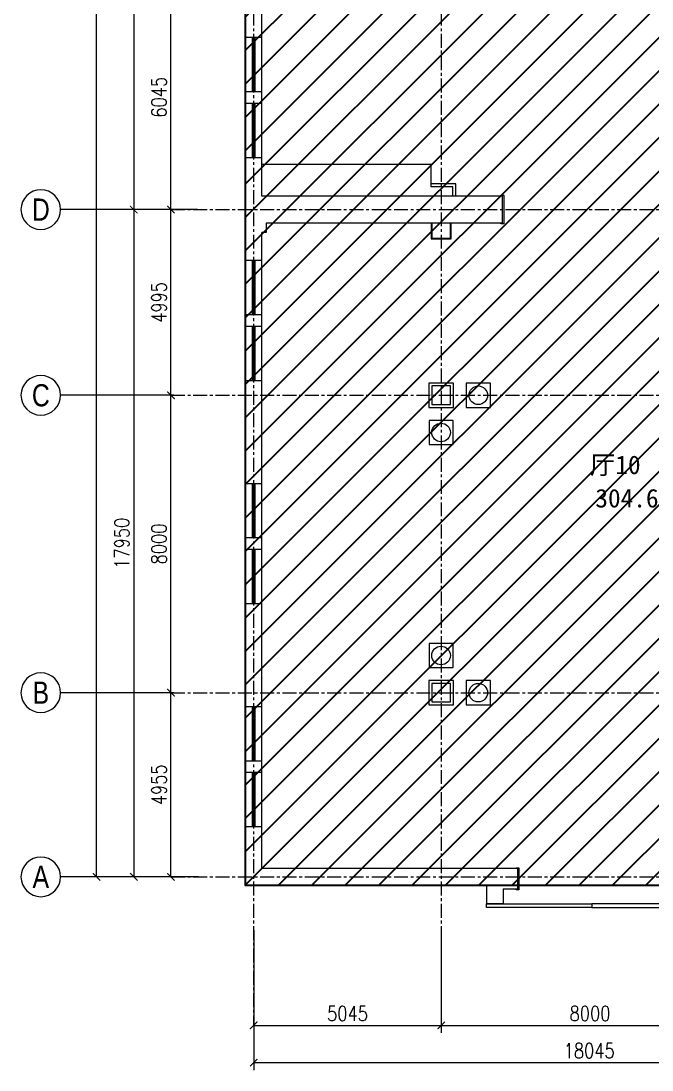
# Model space of a CAD drawing. Header units: millimetres. Extents: x -6028 to 253167, y -4970 to 98364.
# Drawn here: x -6028 to 10943, y -4970 to 23248 of the extents above; entities that cross this region are included whole.
import ezdxf
from ezdxf.enums import TextEntityAlignment as Align

# ---------------------------------------------------------------- set-up
doc = ezdxf.new("R2010")
doc.units = ezdxf.units.MM
doc.linetypes.add('2F-I-AR$0$CENTER', pattern=[2, 1.25, -0.25, 0.25, -0.25])
doc.layers.get('DefPoints').update_dxf_attribs({"color": 250})
for name, color, linetype in [('2F-I-AR$0$0-建-轴号', 1, 'Continuous'), ('2F-I-AR$0$0-标注', 4, 'Continuous'), ('2F-I-AR$0$1-墙', 7, 'Continuous'), ('2F-I-AR$0$1-完成面', 3, 'Continuous'), ('2F-I-AR$0$1-窗', 2, 'Continuous'), ('2F-I-AR$0$AXIS_TEXT', 7, 'Continuous'), ('2F-I-AR$0$GZET_DIM_1-200_平面尺寸标注', 1, 'Continuous'), ('2F-I-AR$0$I—平面—装饰面层线', 4, 'Continuous'), ('2F-I-AR$0$I—平面—门', 1, 'Continuous')]:
    doc.layers.add(name, color=color, linetype=linetype)
doc.layers.add('2F-I-AR$0$GZET_COL_GRID_1-200_轴线', color=8, linetype='2F-I-AR$0$CENTER', lineweight=25)
doc.layers.add('2F-I-AR$0$I-SCOPE', color=252, linetype='Continuous', lineweight=35)
doc.styles.add('2F-I-AR$0$GZET-DIMT', font='romans.shx', dxfattribs={"width": 0.8})
doc.styles.add('2F-I-AR$0$GZET-HT', font='arial.ttf', dxfattribs={"width": 0.8})
doc.styles.add('2F-I-AR$0$MtXpl_', font='SimSun.ttf')
doc.dimstyles.new('2F-I-AR$0$GZET_200', dxfattribs={"dimscale": 200, "dimtxt": 2, "dimasz": 1, "dimexe": 1, "dimexo": 1.5, "dimgap": 0.6, "dimtad": 1, "dimdec": 0, "dimrnd": 0.005, "dimzin": 0, "dimdsep": 46, "dimtxsty": '2F-I-AR$0$GZET-DIMT', "dimblk": '2F-I-AR$0$_ArchTick', "dimcen": 0.125, "dimclrd": 1, "dimclre": 1, "dimclrt": 2, "dimadec": 0, "dimazin": 0, "dimtfac": 1, "dimtdec": 0, "dimtix": 1, "dimtmove": 2, "dimatfit": 3, "dimldrblk": '2F-I-AR$0$_Dot', "dimfxl": 1, "dimtvp": 1, "dimtolj": 1, "dimtzin": 0, "dimarcsym": 0})

# ---------------------------------------------------------------- blocks, each defined once
blk = doc.blocks.new('2F-I-AR$0$chuanghu1')
for p, q in [((0, 3230), (450, 3230)), ((0, 1770), (450, 1770)), ((0, 1460), (450, 1460)), ((0, 0), (450, 0))]:
    blk.add_line(p, q)
at = {"layer": '2F-I-AR$0$1-窗'}
for p, q in [((185, 3230), (185, 1770)), ((225, 3230), (225, 1770)), ((265, 3230), (265, 1770)), ((185, 1460), (185, 0)), ((225, 1460), (225, 0)), ((265, 1460), (265, 0))]:
    blk.add_line(p, q, dxfattribs=at)
blk = doc.blocks.new('2F-I-AR$0$_AXISO')
blk.add_circle((0, 0), 0.5)
at = {"layer": '2F-I-AR$0$AXIS_TEXT', "style": '2F-I-AR$0$GZET-HT', "width": 0.8}
blk.add_attdef('A', text='', height=0.56, dxfattribs=at).set_placement((0, 0), align=Align.MIDDLE_CENTER)
blk = doc.blocks.new('2F-I-AR$0$_ArchTick')
at = {"color": 2, "linetype": 'ByBlock', "const_width": 0.15}
blk.add_lwpolyline([(-0.5, -0.5), (0.5, 0.5)], dxfattribs=at)
blk = doc.blocks.new('*D242')
at = {"layer": '2F-I-AR$0$GZET_DIM_1-200_平面尺寸标注', "color": 1, "lineweight": -2, "transparency": 16777216}
for p, q in [((-1917.323113171559, 5179.999999999805), (-2195.000000000379, 5179.999999999804)), ((-1995.000000000378, 224.9999999998036), (-1995.000000000379, 5179.999999999805)), ((-1917.323113171559, 224.9999999998036), (-2195.000000000378, 224.9999999998036))]:
    blk.add_line(p, q, dxfattribs=at)
at = {"layer": 'DefPoints', "color": 0, "transparency": 16777216}
for p in [(-1995.000000000379, 5179.999999999805), (-1617.323113171559, 5179.999999999805), (-1617.323113171559, 224.9999999998037)]:
    blk.add_point(p, dxfattribs=at)
at = {"layer": '2F-I-AR$0$GZET_DIM_1-200_平面尺寸标注', "color": 1, "lineweight": -2, "transparency": 16777216, "xscale": 200, "yscale": 200, "zscale": 200}
for p, rotation in [((-1995.000000000379, 5179.999999999805), 90), ((-1995.000000000378, 224.9999999998036), 270)]:
    blk.add_blockref('2F-I-AR$0$_ArchTick', p, dxfattribs=dict(at, rotation=rotation))
at = {"layer": '2F-I-AR$0$GZET_DIM_1-200_平面尺寸标注', "color": 2, "transparency": 16777216, "insert": (-2315.000000000377, 2702.499999999804), "char_height": 400, "attachment_point": 5, "rotation": 90, "style": '2F-I-AR$0$GZET-DIMT'}
blk.add_mtext('\\A1;4955', dxfattribs=at)
blk = doc.blocks.new('2F-I-AR$0$_Dot')
at = {"color": 0, "linetype": 'ByBlock', "lineweight": -2}
blk.add_line((-0.5, 0), (-1, 0), dxfattribs=at)
at = {"color": 0, "linetype": 'ByBlock', "const_width": 0.5}
blk.add_lwpolyline([(-0.25, 0, 1), (0.25, 0, 1)], format="xyb", close=True, dxfattribs=at)
blk = doc.blocks.new('*D243')
at = {"layer": '2F-I-AR$0$GZET_DIM_1-200_平面尺寸标注', "color": 1, "lineweight": -2, "transparency": 16777216}
for p, q in [((-1917.323113171559, 13179.99999999981), (-2195.000000000379, 13179.99999999981)), ((-1995.000000000377, 5179.999999999805), (-1995.000000000379, 13179.99999999981)), ((-1917.323113171559, 5179.999999999805), (-2195.000000000377, 5179.999999999804))]:
    blk.add_line(p, q, dxfattribs=at)
at = {"layer": 'DefPoints', "color": 0, "transparency": 16777216}
for p in [(-1995.000000000379, 13179.99999999981), (-1617.323113171559, 13179.99999999981), (-1617.323113171559, 5179.999999999805)]:
    blk.add_point(p, dxfattribs=at)
at = {"layer": '2F-I-AR$0$GZET_DIM_1-200_平面尺寸标注', "color": 1, "lineweight": -2, "transparency": 16777216, "xscale": 200, "yscale": 200, "zscale": 200}
for p, rotation in [((-1995.000000000379, 13179.99999999981), 90), ((-1995.000000000377, 5179.999999999805), 270)]:
    blk.add_blockref('2F-I-AR$0$_ArchTick', p, dxfattribs=dict(at, rotation=rotation))
at = {"layer": '2F-I-AR$0$GZET_DIM_1-200_平面尺寸标注', "color": 2, "transparency": 16777216, "insert": (-2315.000000000375, 9179.999999999805), "char_height": 400, "attachment_point": 5, "rotation": 90, "style": '2F-I-AR$0$GZET-DIMT'}
blk.add_mtext('\\A1;8000', dxfattribs=at)
blk = doc.blocks.new('*D244')
at = {"layer": '2F-I-AR$0$GZET_DIM_1-200_平面尺寸标注', "color": 1, "lineweight": -2, "transparency": 16777216}
for p, q in [((-1917.323113171559, 18174.99999999981), (-2195.000000000379, 18174.99999999981)), ((-1995.000000000378, 13179.99999999981), (-1995.000000000379, 18174.99999999981)), ((-1917.323113171559, 13179.99999999981), (-2195.000000000378, 13179.99999999981))]:
    blk.add_line(p, q, dxfattribs=at)
at = {"layer": 'DefPoints', "color": 0, "transparency": 16777216}
for p in [(-1995.000000000379, 18174.99999999981), (-1617.323113171559, 18174.99999999981), (-1617.323113171559, 13179.99999999981)]:
    blk.add_point(p, dxfattribs=at)
at = {"layer": '2F-I-AR$0$GZET_DIM_1-200_平面尺寸标注', "color": 1, "lineweight": -2, "transparency": 16777216, "xscale": 200, "yscale": 200, "zscale": 200}
for p, rotation in [((-1995.000000000379, 18174.99999999981), 90), ((-1995.000000000378, 13179.99999999981), 270)]:
    blk.add_blockref('2F-I-AR$0$_ArchTick', p, dxfattribs=dict(at, rotation=rotation))
at = {"layer": '2F-I-AR$0$GZET_DIM_1-200_平面尺寸标注', "color": 2, "transparency": 16777216, "insert": (-2315.000000000374, 15677.49999999981), "char_height": 400, "attachment_point": 5, "rotation": 90, "style": '2F-I-AR$0$GZET-DIMT'}
blk.add_mtext('\\A1;4995', dxfattribs=at)
blk = doc.blocks.new('*D245')
at = {"layer": '2F-I-AR$0$GZET_DIM_1-200_平面尺寸标注', "color": 1, "lineweight": -2, "transparency": 16777216}
for p, q in [((-1917.323113171559, 24219.99999999981), (-2195.000000000379, 24219.99999999981)), ((-1995.000000000378, 18174.99999999981), (-1995.000000000379, 24219.99999999981)), ((-1917.323113171559, 18174.99999999981), (-2195.000000000378, 18174.99999999981))]:
    blk.add_line(p, q, dxfattribs=at)
at = {"layer": 'DefPoints', "color": 0, "transparency": 16777216}
for p in [(-1995.000000000379, 24219.99999999981), (-1617.323113171559, 24219.99999999981), (-1617.323113171559, 18174.99999999981)]:
    blk.add_point(p, dxfattribs=at)
at = {"layer": '2F-I-AR$0$GZET_DIM_1-200_平面尺寸标注', "color": 1, "lineweight": -2, "transparency": 16777216, "xscale": 200, "yscale": 200, "zscale": 200}
for p, rotation in [((-1995.000000000379, 24219.99999999981), 90), ((-1995.000000000378, 18174.99999999981), 270)]:
    blk.add_blockref('2F-I-AR$0$_ArchTick', p, dxfattribs=dict(at, rotation=rotation))
at = {"layer": '2F-I-AR$0$GZET_DIM_1-200_平面尺寸标注', "color": 2, "transparency": 16777216, "insert": (-2315.000000000372, 21197.49999999981), "char_height": 400, "attachment_point": 5, "rotation": 90, "style": '2F-I-AR$0$GZET-DIMT'}
blk.add_mtext('\\A1;6045', dxfattribs=at)
blk = doc.blocks.new('*D256')
at = {"layer": '2F-I-AR$0$GZET_DIM_1-200_平面尺寸标注', "color": 1, "lineweight": -2, "transparency": 16777216}
for p, q in [((230.0000000000291, -1211.917631318029), (230.0000000000289, -3970.000000000196)), ((5275.000000000029, -1211.917631318029), (5275.000000000029, -3970.000000000196)), ((230.0000000000289, -3770.000000000196), (5275.000000000029, -3770.000000000196))]:
    blk.add_line(p, q, dxfattribs=at)
at = {"layer": 'DefPoints', "color": 0, "transparency": 16777216}
for p in [(230.0000000000291, -911.9176313180287), (5275.000000000029, -911.9176313180287), (5275.000000000029, -3770.000000000196)]:
    blk.add_point(p, dxfattribs=at)
at = {"layer": '2F-I-AR$0$GZET_DIM_1-200_平面尺寸标注', "color": 1, "lineweight": -2, "transparency": 16777216, "xscale": 200, "yscale": 200, "zscale": 200, "rotation": 180}
blk.add_blockref('2F-I-AR$0$_ArchTick', (230.0000000000289, -3770.000000000196), dxfattribs=at)
at = {"layer": '2F-I-AR$0$GZET_DIM_1-200_平面尺寸标注', "color": 1, "lineweight": -2, "transparency": 16777216, "xscale": 200, "yscale": 200, "zscale": 200}
blk.add_blockref('2F-I-AR$0$_ArchTick', (5275.000000000029, -3770.000000000196), dxfattribs=at)
at = {"layer": '2F-I-AR$0$GZET_DIM_1-200_平面尺寸标注', "color": 2, "transparency": 16777216, "insert": (2752.500000000029, -3450.000000000196), "char_height": 400, "attachment_point": 5, "style": '2F-I-AR$0$GZET-DIMT'}
blk.add_mtext('\\A1;5045', dxfattribs=at)
blk = doc.blocks.new('*D257')
at = {"layer": '2F-I-AR$0$GZET_DIM_1-200_平面尺寸标注', "color": 1, "lineweight": -2, "transparency": 16777216}
for p, q in [((5275.000000000029, -1211.917631318029), (5275.000000000029, -3970.000000000196)), ((13275.00000000003, -1211.917631318043), (13275.00000000003, -3970.000000000196)), ((5275.000000000029, -3770.000000000196), (13275.00000000003, -3770.000000000196))]:
    blk.add_line(p, q, dxfattribs=at)
at = {"layer": 'DefPoints', "color": 0, "transparency": 16777216}
for p in [(5275.000000000029, -911.9176313180287), (13275.00000000003, -911.9176313180433), (13275.00000000003, -3770.000000000196)]:
    blk.add_point(p, dxfattribs=at)
at = {"layer": '2F-I-AR$0$GZET_DIM_1-200_平面尺寸标注', "color": 1, "lineweight": -2, "transparency": 16777216, "xscale": 200, "yscale": 200, "zscale": 200, "rotation": 180}
blk.add_blockref('2F-I-AR$0$_ArchTick', (5275.000000000029, -3770.000000000196), dxfattribs=at)
at = {"layer": '2F-I-AR$0$GZET_DIM_1-200_平面尺寸标注', "color": 1, "lineweight": -2, "transparency": 16777216, "xscale": 200, "yscale": 200, "zscale": 200}
blk.add_blockref('2F-I-AR$0$_ArchTick', (13275.00000000003, -3770.000000000196), dxfattribs=at)
at = {"layer": '2F-I-AR$0$GZET_DIM_1-200_平面尺寸标注', "color": 2, "transparency": 16777216, "insert": (9275.00000000003, -3450.000000000196), "char_height": 400, "attachment_point": 5, "style": '2F-I-AR$0$GZET-DIMT'}
blk.add_mtext('\\A1;8000', dxfattribs=at)
blk = doc.blocks.new('*D283')
at = {"layer": '2F-I-AR$0$GZET_DIM_1-200_平面尺寸标注', "color": 1, "lineweight": -2, "transparency": 16777216}
for p, q in [((-1412.595758745185, 60219.99999999983), (-3195.000000000418, 60219.99999999983)), ((-2995.000000000417, 60219.99999999983), (-2995.000000000408, 18174.99999999981)), ((-1283.02741241848, 18174.99999999981), (-3195.000000000409, 18174.99999999981))]:
    blk.add_line(p, q, dxfattribs=at)
at = {"layer": 'DefPoints', "color": 0, "transparency": 16777216}
for p in [(-1112.595758745185, 60219.99999999983), (-2995.000000000408, 18174.99999999981), (-983.0274124184803, 18174.99999999981)]:
    blk.add_point(p, dxfattribs=at)
at = {"layer": '2F-I-AR$0$GZET_DIM_1-200_平面尺寸标注', "color": 1, "lineweight": -2, "transparency": 16777216, "xscale": 200, "yscale": 200, "zscale": 200}
for p, rotation in [((-2995.000000000417, 60219.99999999983), 90), ((-2995.000000000408, 18174.99999999981), 270)]:
    blk.add_blockref('2F-I-AR$0$_ArchTick', p, dxfattribs=dict(at, rotation=rotation))
at = {"layer": '2F-I-AR$0$GZET_DIM_1-200_平面尺寸标注', "color": 2, "transparency": 16777216, "insert": (-3315.000000000402, 39197.49999999981), "char_height": 400, "attachment_point": 5, "rotation": 90, "style": '2F-I-AR$0$GZET-DIMT'}
blk.add_mtext('\\A1;42045', dxfattribs=at)
blk = doc.blocks.new('*D284')
at = {"layer": '2F-I-AR$0$GZET_DIM_1-200_平面尺寸标注', "color": 1, "lineweight": -2, "transparency": 16777216}
for p, q in [((-1283.02741241848, 18174.99999999981), (-3195.000000000413, 18174.99999999981)), ((-2995.000000000412, 18174.99999999981), (-2995.000000000408, 224.9999999998033)), ((-1257.066946045001, 224.9999999998036), (-3195.000000000408, 224.9999999998033))]:
    blk.add_line(p, q, dxfattribs=at)
at = {"layer": 'DefPoints', "color": 0, "transparency": 16777216}
for p in [(-983.0274124184803, 18174.99999999981), (-2995.000000000408, 224.9999999998033), (-957.0669460450013, 224.9999999998037)]:
    blk.add_point(p, dxfattribs=at)
at = {"layer": '2F-I-AR$0$GZET_DIM_1-200_平面尺寸标注', "color": 1, "lineweight": -2, "transparency": 16777216, "xscale": 200, "yscale": 200, "zscale": 200}
for p, rotation in [((-2995.000000000412, 18174.99999999981), 90), ((-2995.000000000408, 224.9999999998033), 270)]:
    blk.add_blockref('2F-I-AR$0$_ArchTick', p, dxfattribs=dict(at, rotation=rotation))
at = {"layer": '2F-I-AR$0$GZET_DIM_1-200_平面尺寸标注', "color": 2, "transparency": 16777216, "insert": (-3315.000000000407, 9199.999999999805), "char_height": 400, "attachment_point": 5, "rotation": 90, "style": '2F-I-AR$0$GZET-DIMT'}
blk.add_mtext('\\A1;17950', dxfattribs=at)
blk = doc.blocks.new('*D285')
at = {"layer": '2F-I-AR$0$GZET_DIM_1-200_平面尺寸标注', "color": 1, "lineweight": -2, "transparency": 16777216}
for p, q in [((-1267.286149848224, 84274.99999999985), (-4195.000000000439, 84274.99999999985)), ((-3995.00000000042, 224.9999999998032), (-3995.000000000438, 84274.99999999985)), ((-1257.066946045001, 224.9999999998036), (-4195.000000000419, 224.9999999998031))]:
    blk.add_line(p, q, dxfattribs=at)
at = {"layer": 'DefPoints', "color": 0, "transparency": 16777216}
for p in [(-3995.000000000438, 84274.99999999985), (-967.2861498482239, 84274.99999999985), (-957.0669460450013, 224.9999999998037)]:
    blk.add_point(p, dxfattribs=at)
at = {"layer": '2F-I-AR$0$GZET_DIM_1-200_平面尺寸标注', "color": 1, "lineweight": -2, "transparency": 16777216, "xscale": 200, "yscale": 200, "zscale": 200}
for p, rotation in [((-3995.000000000438, 84274.99999999985), 90), ((-3995.00000000042, 224.9999999998032), 270)]:
    blk.add_blockref('2F-I-AR$0$_ArchTick', p, dxfattribs=dict(at, rotation=rotation))
at = {"layer": '2F-I-AR$0$GZET_DIM_1-200_平面尺寸标注', "color": 2, "transparency": 16777216, "insert": (-4315.000000000416, 42249.99999999983), "char_height": 400, "attachment_point": 5, "rotation": 90, "style": '2F-I-AR$0$GZET-DIMT'}
blk.add_mtext('\\A1;84050', dxfattribs=at)
blk = doc.blocks.new('*D286')
at = {"layer": '2F-I-AR$0$GZET_DIM_1-200_平面尺寸标注', "color": 1, "lineweight": -2, "transparency": 16777216}
for p, q in [((230.0000000000291, -3029.280466688935), (230.000000000029, -4970.000000000211)), ((18275.00000000003, -3029.280466688935), (18275.00000000003, -4970.000000000211)), ((230.000000000029, -4770.000000000211), (18275.00000000003, -4770.000000000211))]:
    blk.add_line(p, q, dxfattribs=at)
at = {"layer": 'DefPoints', "color": 0, "transparency": 16777216}
for p in [(230.0000000000291, -2729.280466688935), (18275.00000000003, -2729.280466688935), (18275.00000000003, -4770.000000000211)]:
    blk.add_point(p, dxfattribs=at)
at = {"layer": '2F-I-AR$0$GZET_DIM_1-200_平面尺寸标注', "color": 1, "lineweight": -2, "transparency": 16777216, "xscale": 200, "yscale": 200, "zscale": 200, "rotation": 180}
blk.add_blockref('2F-I-AR$0$_ArchTick', (230.000000000029, -4770.000000000211), dxfattribs=at)
at = {"layer": '2F-I-AR$0$GZET_DIM_1-200_平面尺寸标注', "color": 1, "lineweight": -2, "transparency": 16777216, "xscale": 200, "yscale": 200, "zscale": 200}
blk.add_blockref('2F-I-AR$0$_ArchTick', (18275.00000000003, -4770.000000000211), dxfattribs=at)
at = {"layer": '2F-I-AR$0$GZET_DIM_1-200_平面尺寸标注', "color": 2, "transparency": 16777216, "insert": (9252.50000000003, -4450.000000000211), "char_height": 400, "attachment_point": 5, "style": '2F-I-AR$0$GZET-DIMT'}
blk.add_mtext('\\A1;18045', dxfattribs=at)
blk = doc.blocks.new('2F-I-AR')
at = {"layer": '2F-I-AR$0$I-SCOPE'}
h = blk.add_hatch(dxfattribs=at)
h.set_pattern_fill('ANSI31', color=256, scale=200)
h.set_pattern_definition([(45, (0, 0), (-449.0128060534577, 449.0128060534577), [])])
h.paths.add_polyline_path([(114640, 84499.99999999997), (2.91038304567337e-11, 84500), (0, 0), (18450, -9.132069250454709e-11), (18450, 2940), (27100.00000000001, 2940), (27100.00000000001, 2.91038304567337e-11), (36480.00000000004, 3.637978807091713e-11), (36480.00000000004, 18540), (18480.00000000002, 18540), (18480.00000000002, 66389.99999999999), (96200.00000000004, 66389.99999999999), (96200, 18119.99999999999), (114640, 18119.99999999997)])
at = {"layer": '2F-I-AR$0$0-建-轴号', "linetype": 'Continuous'}
for p, q in [((-1994.999999999942, 18175), (-4961.666666666511, 18175.0000001063)), ((-1994.999999999942, 13180), (-4961.666666666511, 13180.0000001063)), ((-1994.999999999942, 5180), (-4961.666666666511, 5180.000000106302)), ((-1994.999999999942, 225), (-4961.666666666511, 225.0000001063017))]:
    blk.add_line(p, q, dxfattribs=at)
at = {"layer": '2F-I-AR$0$1-墙'}
for p, q in [((0, 0), (2.91038304567337e-11, 84500)), ((450, 18540), (450.0000000000291, 84050)), ((6925, 18540), (450, 18540)), ((6925, 17810), (6925, 18540)), ((6925, 17810), (570, 17810)), ((450, 450), (450, 17560)), ((7330, 450), (450, 450)), ((7330, 450), (7330, -100)), ((0, 0), (6490, 0)), ((6490, 0), (6490, -500)), ((6940, -100), (6940, -500)), ((6940, -100), (7330, -100)), ((6940, -500.0000000000146), (6490, -500))]:
    blk.add_line(p, q, dxfattribs=at)
for points in [[(5590, 18540), (5590.000000000015, 18790), (5000.000000000015, 18790), (5000, 19390), (450, 19390)], [(570, 17810), (570, 17560), (450, 17560)], [(5020, 17810), (5020, 17410), (5520, 17410), (5520, 17810)]]:
    blk.add_lwpolyline(points, dxfattribs=at)
for points in [[(5020, 12930), (5520, 12930), (5520, 13430), (5020, 13430)], [(5020, 4930), (5520, 4930), (5520, 5430), (5020, 5430)]]:
    blk.add_lwpolyline(points, close=True, dxfattribs=at)
for centre in [(6270.000000000015, 13180), (5270.000000000015, 12180), (5270.000000000015, 6180), (6270.000000000015, 5180)]:
    blk.add_circle(centre, 250, dxfattribs=at)
at = {"layer": '2F-I-AR$0$1-完成面'}
for points in [[(5670, 18540), (5670.000000000015, 18870), (5000.000000000015, 18869.99999999999)], [(5000, 17810), (5000, 17390), (5540, 17390), (5540, 17810)]]:
    blk.add_lwpolyline(points, dxfattribs=at)
for points in [[(4940, 12850), (5600, 12850), (5600, 13510), (4940, 13510)], [(5945.000000000015, 12855), (6595.000000000015, 12855), (6595.000000000015, 13505), (5945.000000000015, 13505)], [(4945.000000000015, 11855), (5595.000000000015, 11855), (5595.000000000015, 12505), (4945.000000000015, 12505)], [(4945.000000000015, 5855), (5595.000000000015, 5855), (5595.000000000015, 6505), (4945.000000000015, 6505)], [(4940, 4850), (5600, 4850), (5600, 5510), (4940, 5510)], [(5945.000000000015, 4855), (6595.000000000015, 4855), (6595.000000000015, 5505), (5945.000000000015, 5505)]]:
    blk.add_lwpolyline(points, close=True, dxfattribs=at)
at = {"layer": '2F-I-AR$0$GZET_COL_GRID_1-200_轴线', "ltscale": 300}
for p, q in [((225, 86500), (225, -3770)), ((5275, 86500), (5275, -3770)), ((-1994.999999999942, 18175), (38485.00000000006, 18175)), ((-1995, 13180), (38485.00000000006, 13180)), ((-1995, 5180), (38485.00000000006, 5180)), ((-1995, 225), (38485.00000000006, 225))]:
    blk.add_line(p, q, dxfattribs=at)
at = {"layer": '2F-I-AR$0$I-SCOPE'}
blk.add_lwpolyline([(114640, 84499.99999999997), (2.91038304567337e-11, 84500), (0, 0), (18450, -9.132069250454709e-11), (18450, 2940), (27100.00000000001, 2940), (27100.00000000001, 2.91038304567337e-11), (36480.00000000004, 3.637978807091713e-11), (36480.00000000004, 18540), (18480.00000000001, 18540), (18480.00000000002, 18540), (18480.00000000002, 66389.99999999999), (96200.00000000004, 66389.99999999999), (96200, 18119.99999999999), (114640, 18119.99999999997)], close=True, dxfattribs=at)
at = {"layer": '2F-I-AR$0$I—平面—装饰面层线'}
for points in [[(6925, 18540), (6880, 18540), (6880, 18560), (6960, 18560), (6960, 17790), (6880, 17790), (6880, 17810), (6925, 17810), (6925, 18540)], [(7329.999999999985, 450), (7284.999999999985, 450), (7284.999999999985, 470), (7364.999999999985, 470), (7364.999999999985, -120), (7284.999999999985, -120), (7284.999999999985, -100), (7329.999999999985, -100), (7329.999999999985, 450)]]:
    blk.add_lwpolyline(points, dxfattribs=at)
at = {"layer": '2F-I-AR$0$I—平面—门'}
for points in [[(6489.999999999985, -500.0000000000146), (9324.999999999985, -500.0000000000146), (9324.999999999985, -600.0000000000146), (6489.999999999985, -600.0000000000146)], [(12159.99999999999, -500.0000000000146), (9324.999999999985, -500.0000000000146), (9324.999999999985, -600.0000000000146), (12159.99999999999, -600.0000000000146)]]:
    blk.add_lwpolyline(points, close=True, dxfattribs=at)
at = {"layer": '2F-I-AR$0$0-建-轴号', "linetype": 'Continuous'}
ref = blk.add_blockref('2F-I-AR$0$_AXISO', (-5495, 18175.00000000735), dxfattribs=dict(at, xscale=-1066.666666666667, yscale=1066.666666666667, zscale=0.6666666666666664, rotation=180))
ref.add_attrib('A', 'D', dxfattribs={"layer": '2F-I-AR$0$AXIS_TEXT', "height": 597.3333333333333, "style": '2F-I-AR$0$GZET-HT', "width": 0.8000000000000002}).set_placement((-5495, 18175.00000000735), align=Align.MIDDLE_CENTER)
ref = blk.add_blockref('2F-I-AR$0$_AXISO', (-5495, 13180.00000000735), dxfattribs=dict(at, xscale=-1066.666666666667, yscale=1066.666666666667, zscale=0.6666666666666664, rotation=180))
ref.add_attrib('A', 'C', dxfattribs={"layer": '2F-I-AR$0$AXIS_TEXT', "height": 597.3333333333333, "style": '2F-I-AR$0$GZET-HT', "width": 0.8000000000000002}).set_placement((-5495, 13180.00000000735), align=Align.MIDDLE_CENTER)
ref = blk.add_blockref('2F-I-AR$0$_AXISO', (-5495, 5180.000000007349), dxfattribs=dict(at, xscale=-1066.666666666667, yscale=1066.666666666667, zscale=0.6666666666666664, rotation=180))
ref.add_attrib('A', 'B', dxfattribs={"layer": '2F-I-AR$0$AXIS_TEXT', "height": 597.3333333333333, "style": '2F-I-AR$0$GZET-HT', "width": 0.8000000000000002}).set_placement((-5495, 5180.000000007349), align=Align.MIDDLE_CENTER)
ref = blk.add_blockref('2F-I-AR$0$_AXISO', (-5495, 225.0000000073487), dxfattribs=dict(at, xscale=-1066.666666666667, yscale=1066.666666666667, zscale=0.6666666666666664, rotation=180))
ref.add_attrib('A', 'A', dxfattribs={"layer": '2F-I-AR$0$AXIS_TEXT', "height": 597.3333333333333, "style": '2F-I-AR$0$GZET-HT', "width": 0.8000000000000002}).set_placement((-5495, 225.0000000073487), align=Align.MIDDLE_CENTER)
at = {"layer": '2F-I-AR$0$1-墙'}
for p in [(0, 19580), (0, 13580), (0, 7580), (0, 1580)]:
    blk.add_blockref('2F-I-AR$0$chuanghu1', p, dxfattribs=at)
at = {"layer": '2F-I-AR$0$0-标注', "style": '2F-I-AR$0$MtXpl_'}
for s, p in [('厅10', (9273.833203181464, 11059.25633295416)), ('304.6m²', (9418.457813255009, 10161.49433581295))]:
    blk.add_text(s, height=500, dxfattribs=at).set_placement(p)
at = {"layer": '2F-I-AR$0$GZET_DIM_1-200_平面尺寸标注'}
for base, p1, p2, angle, picture, middle in [((-3995.000000000438, 84274.99999999985), (-957.0669460450008, 224.9999999998035), (-967.2861498482234, 84274.99999999983), 90, '*D285', (-4315.000000000416, 42249.99999999983)), ((-2995.000000000408, 18174.99999999981), (-1112.595758745185, 60219.9999999998), (-983.0274124184798, 18174.9999999998), 90, '*D283', (-3315.000000000402, 39197.49999999981)), ((-1995.000000000379, 24219.99999999981), (-1617.323113171558, 18174.9999999998), (-1617.323113171558, 24219.9999999998), 270, '*D245', (-2315.000000000372, 21197.49999999981)), ((-2995.000000000408, 224.9999999998033), (-983.0274124184798, 18174.9999999998), (-957.0669460450008, 224.9999999998035), 90, '*D284', (-3315.000000000407, 9199.999999999805)), ((-1995.000000000379, 18174.99999999981), (-1617.323113171558, 13179.9999999998), (-1617.323113171558, 18174.9999999998), 270, '*D244', (-2315.000000000374, 15677.49999999981)), ((-1995.000000000379, 13179.99999999981), (-1617.323113171558, 5179.999999999804), (-1617.323113171558, 13179.9999999998), 270, '*D243', (-2315.000000000375, 9179.999999999805)), ((-1995.000000000379, 5179.999999999805), (-1617.323113171558, 224.9999999998035), (-1617.323113171558, 5179.999999999804), 270, '*D242', (-2315.000000000377, 2702.499999999804))]:
    dim = blk.add_linear_dim(base=base, p1=p1, p2=p2, angle=angle, dimstyle='2F-I-AR$0$GZET_200', dxfattribs=at)
    dim.commit()
    dim.dimension.update_dxf_attribs({"geometry": picture, "text_midpoint": middle})
for base, p1, p2, picture, middle in [((5275.000000000029, -3770.000000000196), (230.0000000000291, -911.9176313180287), (5275.000000000029, -911.9176313180287), '*D256', (2752.500000000029, -3450.000000000196)), ((13275.00000000003, -3770.000000000196), (5275.000000000029, -911.9176313180287), (13275.00000000003, -911.9176313180433), '*D257', (9275.00000000003, -3450.000000000196)), ((18275.00000000003, -4770.000000000211), (230.0000000000291, -2729.280466688935), (18275.00000000003, -2729.280466688935), '*D286', (9252.50000000003, -4450.000000000211))]:
    dim = blk.add_linear_dim(base=base, p1=p1, p2=p2, dimstyle='2F-I-AR$0$GZET_200', dxfattribs=at)
    dim.commit()
    dim.dimension.update_dxf_attribs({"geometry": picture, "text_midpoint": middle})

msp = doc.modelspace()

# ---------------------------------------------------------------- block references
msp.add_blockref('2F-I-AR', (0, 0))

doc.saveas('drawing.dxf')
